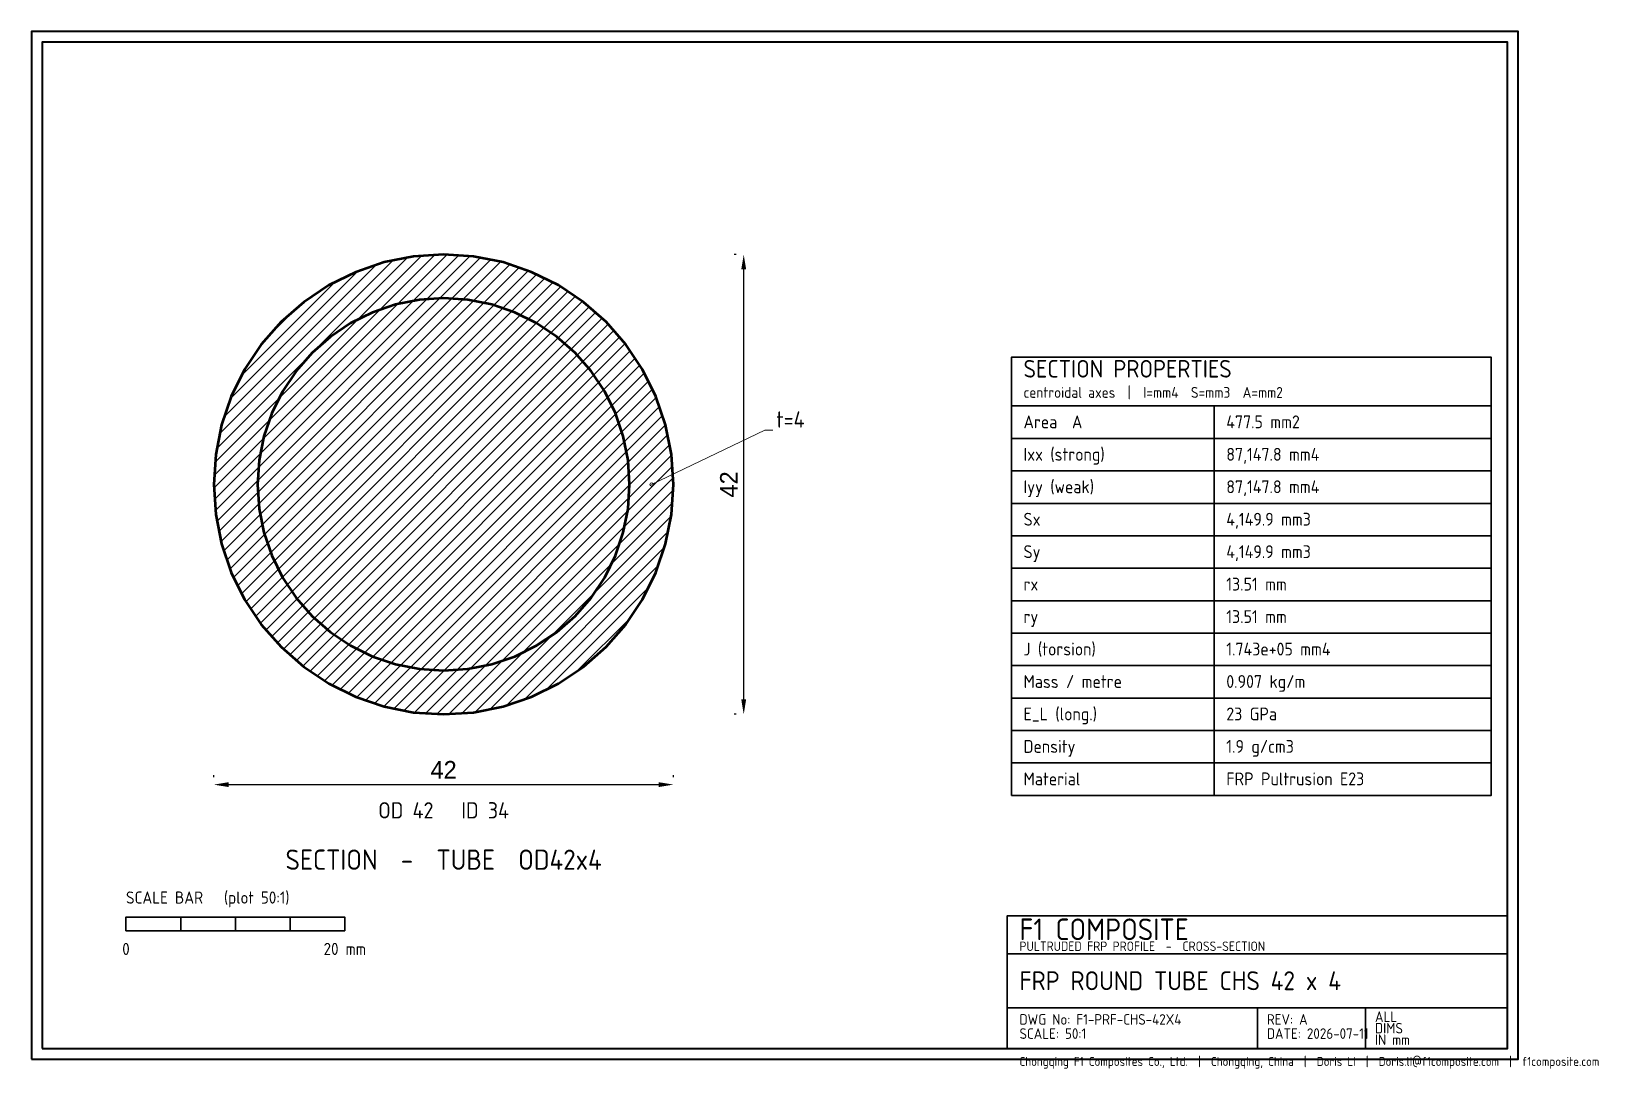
# Model space of a CAD drawing. Header units: millimetres. Extents: x 0 to 11595, y -70 to 7600.
import ezdxf
from ezdxf.enums import TextEntityAlignment as Align

# ---------------------------------------------------------------- set-up
doc = ezdxf.new("R2010")
doc.units = ezdxf.units.MM
for name, color, linetype, lineweight in [('BEAM', 4, 'CONTINUOUS', 50), ('BORDER', 250, 'CONTINUOUS', 40), ('DIM', 1, 'CONTINUOUS', 18), ('HATCH', 9, 'CONTINUOUS', 9), ('TEXT', 250, 'CONTINUOUS', 25), ('TITLE', 250, 'CONTINUOUS', 30)]:
    doc.layers.add(name, color=color, linetype=linetype, lineweight=lineweight)
doc.layers.add('NOTE', color=2, linetype='CONTINUOUS', lineweight=18, true_color=0xb45f00)
doc.styles.add('F1', font='isocp.shx')
doc.dimstyles.new('F1DIM', dxfattribs={"dimtxt": 130, "dimasz": 110, "dimexe": 70, "dimexo": 55, "dimgap": 45, "dimtad": 1, "dimdec": 0, "dimcen": 2.5, "dimclrd": 1, "dimclre": 1, "dimclrt": 1, "dimazin": 3, "dimtfac": 1, "dimtmove": 0, "dimatfit": 3})

msp = doc.modelspace()

# ---------------------------------------------------------------- hatches: boundary and pattern name
at = {"layer": 'HATCH'}
h = msp.add_hatch(dxfattribs=at)
h.set_pattern_fill('ANSI31', scale=20)
h.paths.add_polyline_path([(4750, 4250), (4735.5, 4471.9), (4692.1, 4690), (4620.6, 4900.6), (4522.2, 5100), (4398.7, 5284.9), (4252.1, 5452.1), (4084.9, 5598.7), (3900, 5722.2), (3700.6, 5820.6), (3490, 5892.1), (3271.9, 5935.5), (3050, 5950), (2828.1, 5935.5), (2610, 5892.1), (2399.4, 5820.6), (2200, 5722.2), (2015.1, 5598.7), (1847.9, 5452.1), (1701.3, 5284.9), (1577.8, 5100), (1479.4, 4900.6), (1407.9, 4690), (1364.5, 4471.9), (1350, 4250), (1364.5, 4028.1), (1407.9, 3810), (1479.4, 3599.4), (1577.8, 3400), (1701.3, 3215.1), (1847.9, 3047.9), (2015.1, 2901.3), (2200, 2777.8), (2399.4, 2679.4), (2610, 2607.9), (2828.1, 2564.5), (3050, 2550), (3271.9, 2564.5), (3490, 2607.9), (3700.6, 2679.4), (3900, 2777.8), (4084.9, 2901.3), (4252.1, 3047.9), (4398.7, 3215.1), (4522.2, 3400), (4620.6, 3599.4), (4692.1, 3810), (4735.5, 4028.1)])
h.paths.add_polyline_path([(4426.2, 4250), (4414.4, 4429.6), (4379.3, 4606.2), (4321.4, 4776.6), (4241.8, 4938.1), (4141.8, 5087.8), (4023.1, 5223.1), (3887.8, 5341.8), (3738.1, 5441.8), (3576.6, 5521.4), (3406.2, 5579.3), (3229.6, 5614.4), (3050, 5626.2), (2870.4, 5614.4), (2693.8, 5579.3), (2523.4, 5521.4), (2361.9, 5441.8), (2212.2, 5341.8), (2076.9, 5223.1), (1958.2, 5087.8), (1858.2, 4938.1), (1778.6, 4776.6), (1720.7, 4606.2), (1685.6, 4429.6), (1673.8, 4250), (1685.6, 4070.4), (1720.7, 3893.8), (1778.6, 3723.4), (1858.2, 3561.9), (1958.2, 3412.2), (2076.9, 3276.9), (2212.2, 3158.2), (2361.9, 3058.2), (2523.4, 2978.6), (2693.8, 2920.7), (2870.4, 2885.6), (3050, 2873.8), (3229.6, 2885.6), (3406.2, 2920.7), (3576.6, 2978.6), (3738.1, 3058.2), (3887.8, 3158.2), (4023.1, 3276.9), (4141.8, 3412.2), (4241.8, 3561.9), (4321.4, 3723.4), (4379.3, 3893.8), (4414.4, 4070.4)], flags=0)

# ---------------------------------------------------------------- linework, layer by layer
at = {"layer": 'BEAM'}
for points in [[(4750, 4250), (4735.5, 4471.9), (4692.1, 4690), (4620.6, 4900.6), (4522.2, 5100), (4398.7, 5284.9), (4252.1, 5452.1), (4084.9, 5598.7), (3900, 5722.2), (3700.6, 5820.6), (3490, 5892.1), (3271.9, 5935.5), (3050, 5950), (2828.1, 5935.5), (2610, 5892.1), (2399.4, 5820.6), (2200, 5722.2), (2015.1, 5598.7), (1847.9, 5452.1), (1701.3, 5284.9), (1577.8, 5100), (1479.4, 4900.6), (1407.9, 4690), (1364.5, 4471.9), (1350, 4250), (1364.5, 4028.1), (1407.9, 3810), (1479.4, 3599.4), (1577.8, 3400), (1701.3, 3215.1), (1847.9, 3047.9), (2015.1, 2901.3), (2200, 2777.8), (2399.4, 2679.4), (2610, 2607.9), (2828.1, 2564.5), (3050, 2550), (3271.9, 2564.5), (3490, 2607.9), (3700.6, 2679.4), (3900, 2777.8), (4084.9, 2901.3), (4252.1, 3047.9), (4398.7, 3215.1), (4522.2, 3400), (4620.6, 3599.4), (4692.1, 3810), (4735.5, 4028.1)], [(4426.2, 4250), (4414.4, 4429.6), (4379.3, 4606.2), (4321.4, 4776.6), (4241.8, 4938.1), (4141.8, 5087.8), (4023.1, 5223.1), (3887.8, 5341.8), (3738.1, 5441.8), (3576.6, 5521.4), (3406.2, 5579.3), (3229.6, 5614.4), (3050, 5626.2), (2870.4, 5614.4), (2693.8, 5579.3), (2523.4, 5521.4), (2361.9, 5441.8), (2212.2, 5341.8), (2076.9, 5223.1), (1958.2, 5087.8), (1858.2, 4938.1), (1778.6, 4776.6), (1720.7, 4606.2), (1685.6, 4429.6), (1673.8, 4250), (1685.6, 4070.4), (1720.7, 3893.8), (1778.6, 3723.4), (1858.2, 3561.9), (1958.2, 3412.2), (2076.9, 3276.9), (2212.2, 3158.2), (2361.9, 3058.2), (2523.4, 2978.6), (2693.8, 2920.7), (2870.4, 2885.6), (3050, 2873.8), (3229.6, 2885.6), (3406.2, 2920.7), (3576.6, 2978.6), (3738.1, 3058.2), (3887.8, 3158.2), (4023.1, 3276.9), (4141.8, 3412.2), (4241.8, 3561.9), (4321.4, 3723.4), (4379.3, 3893.8), (4414.4, 4070.4)]]:
    msp.add_lwpolyline(points, close=True, dxfattribs=at)
at = {"layer": 'BORDER'}
for points in [[(0, 0), (11000, 0), (11000, 7600), (0, 7600)], [(80, 80), (10920, 80), (10920, 7520), (80, 7520)]]:
    msp.add_lwpolyline(points, close=True, dxfattribs=at)
at = {"layer": 'NOTE'}
for p, q in [((4588.1, 4250), (5426, 4650)), ((5426, 4650), (5486, 4650))]:
    msp.add_line(p, q, dxfattribs=at)
msp.add_circle((4588.1, 4250), 12, dxfattribs=at)
at = {"layer": 'TITLE'}
for p, q in [((7250, 4830), (10800, 4830)), ((8750, 1950), (8750, 4830)), ((7250, 4590), (10800, 4590)), ((7250, 4350), (10800, 4350)), ((7250, 4110), (10800, 4110)), ((7250, 3870), (10800, 3870)), ((7250, 3630), (10800, 3630)), ((7250, 3390), (10800, 3390)), ((7250, 3150), (10800, 3150)), ((7250, 2910), (10800, 2910)), ((7250, 2670), (10800, 2670)), ((7250, 2430), (10800, 2430)), ((7250, 2190), (10800, 2190)), ((7250, 1950), (10800, 1950)), ((7220, 780), (10920, 780)), ((7220, 380), (10920, 380)), ((9070, 80), (9070, 380)), ((9870, 80), (9870, 380))]:
    msp.add_line(p, q, dxfattribs=at)
for points in [[(7250, 1950), (10800, 1950), (10800, 5190), (7250, 5190)], [(700, 950), (1104.8, 950), (1104.8, 1050), (700, 1050)], [(1104.8, 950), (1509.5, 950), (1509.5, 1050), (1104.8, 1050)], [(1509.5, 950), (1914.3, 950), (1914.3, 1050), (1509.5, 1050)], [(1914.3, 950), (2319, 950), (2319, 1050), (1914.3, 1050)], [(7220, 80), (10920, 80), (10920, 1060), (7220, 1060)]]:
    msp.add_lwpolyline(points, close=True, dxfattribs=at)

# ---------------------------------------------------------------- texts
at = {"layer": 'NOTE', "style": 'F1'}
msp.add_text('t=4', height=120, dxfattribs=at).set_placement((5511, 4670))
msp.add_text('OD 42   ID 34', height=120, dxfattribs=at).set_placement((3050, 1780), align=Align.CENTER)
at = {"layer": 'TEXT', "style": 'F1'}
for s, height, p in [('centroidal axes  |  I=mm4  S=mm3  A=mm2', 80, (7340, 4890)), ('Area  A', 95, (7340, 4665)), ('477.5 mm2', 95, (8840, 4665)), ('Ixx (strong)', 95, (7340, 4425)), ('87,147.8 mm4', 95, (8840, 4425)), ('Iyy (weak)', 95, (7340, 4185)), ('87,147.8 mm4', 95, (8840, 4185)), ('Sx', 95, (7340, 3945)), ('4,149.9 mm3', 95, (8840, 3945)), ('Sy', 95, (7340, 3705)), ('4,149.9 mm3', 95, (8840, 3705)), ('rx', 95, (7340, 3465)), ('13.51 mm', 95, (8840, 3465)), ('ry', 95, (7340, 3225)), ('13.51 mm', 95, (8840, 3225)), ('J (torsion)', 95, (7340, 2985)), ('1.743e+05 mm4', 95, (8840, 2985)), ('Mass / metre', 95, (7340, 2745)), ('0.907 kg/m', 95, (8840, 2745)), ('E_L (long.)', 95, (7340, 2505)), ('23 GPa', 95, (8840, 2505)), ('Density', 95, (7340, 2265)), ('1.9 g/cm3', 95, (8840, 2265)), ('Material', 95, (7340, 2025)), ('FRP Pultrusion E23', 95, (8840, 2025)), ('SCALE BAR   (plot 50:1)', 90, (700, 1150)), ('Chongqing F1 Composites Co., Ltd.  |  Chongqing, China  |  Doris Li  |  Doris.li@f1composite.com  |  f1composite.com', 66, (7310, -50))]:
    msp.add_text(s, height=height, dxfattribs=at).set_placement(p)
for s, p in [('0', (700, 770)), ('20 mm', (2319, 770))]:
    msp.add_text(s, height=90, dxfattribs=at).set_placement(p, align=Align.CENTER)
at = {"layer": 'TITLE', "style": 'F1'}
for s, height, p in [('SECTION PROPERTIES', 130, (7340, 5040)), ('F1 COMPOSITE', 160, (7310, 880)), ('PULTRUDED FRP PROFILE  -  CROSS-SECTION', 70, (7310, 800)), ('FRP ROUND TUBE CHS 42 x 4', 140, (7310, 510)), ('ALL', 78, (9940, 275)), ('DWG No: F1-PRF-CHS-42X4', 78, (7310, 255)), ('REV: A', 78, (9140, 255)), ('DIMS', 78, (9940, 190)), ('SCALE: 50:1', 78, (7310, 150)), ('DATE: 2026-07-11', 78, (9140, 150)), ('IN mm', 78, (9940, 105))]:
    msp.add_text(s, height=height, dxfattribs=at).set_placement(p)
msp.add_text('SECTION  -  TUBE  OD42x4', height=150, dxfattribs=at).set_placement((3050, 1400), align=Align.CENTER)

# ---------------------------------------------------------------- dimensions: what is measured, and where the dimension line sits
at = {"layer": 'DIM'}
msp.add_linear_dim(base=(5270, 2550), p1=(5270, 2550), p2=(5270, 5950), angle=90, text='42', dimstyle='F1DIM', dxfattribs=at).render()
msp.add_linear_dim(base=(1350, 2030), p1=(1350, 2030), p2=(4750, 2030), text='42', dimstyle='F1DIM', dxfattribs=at).render()

doc.saveas('drawing.dxf')
